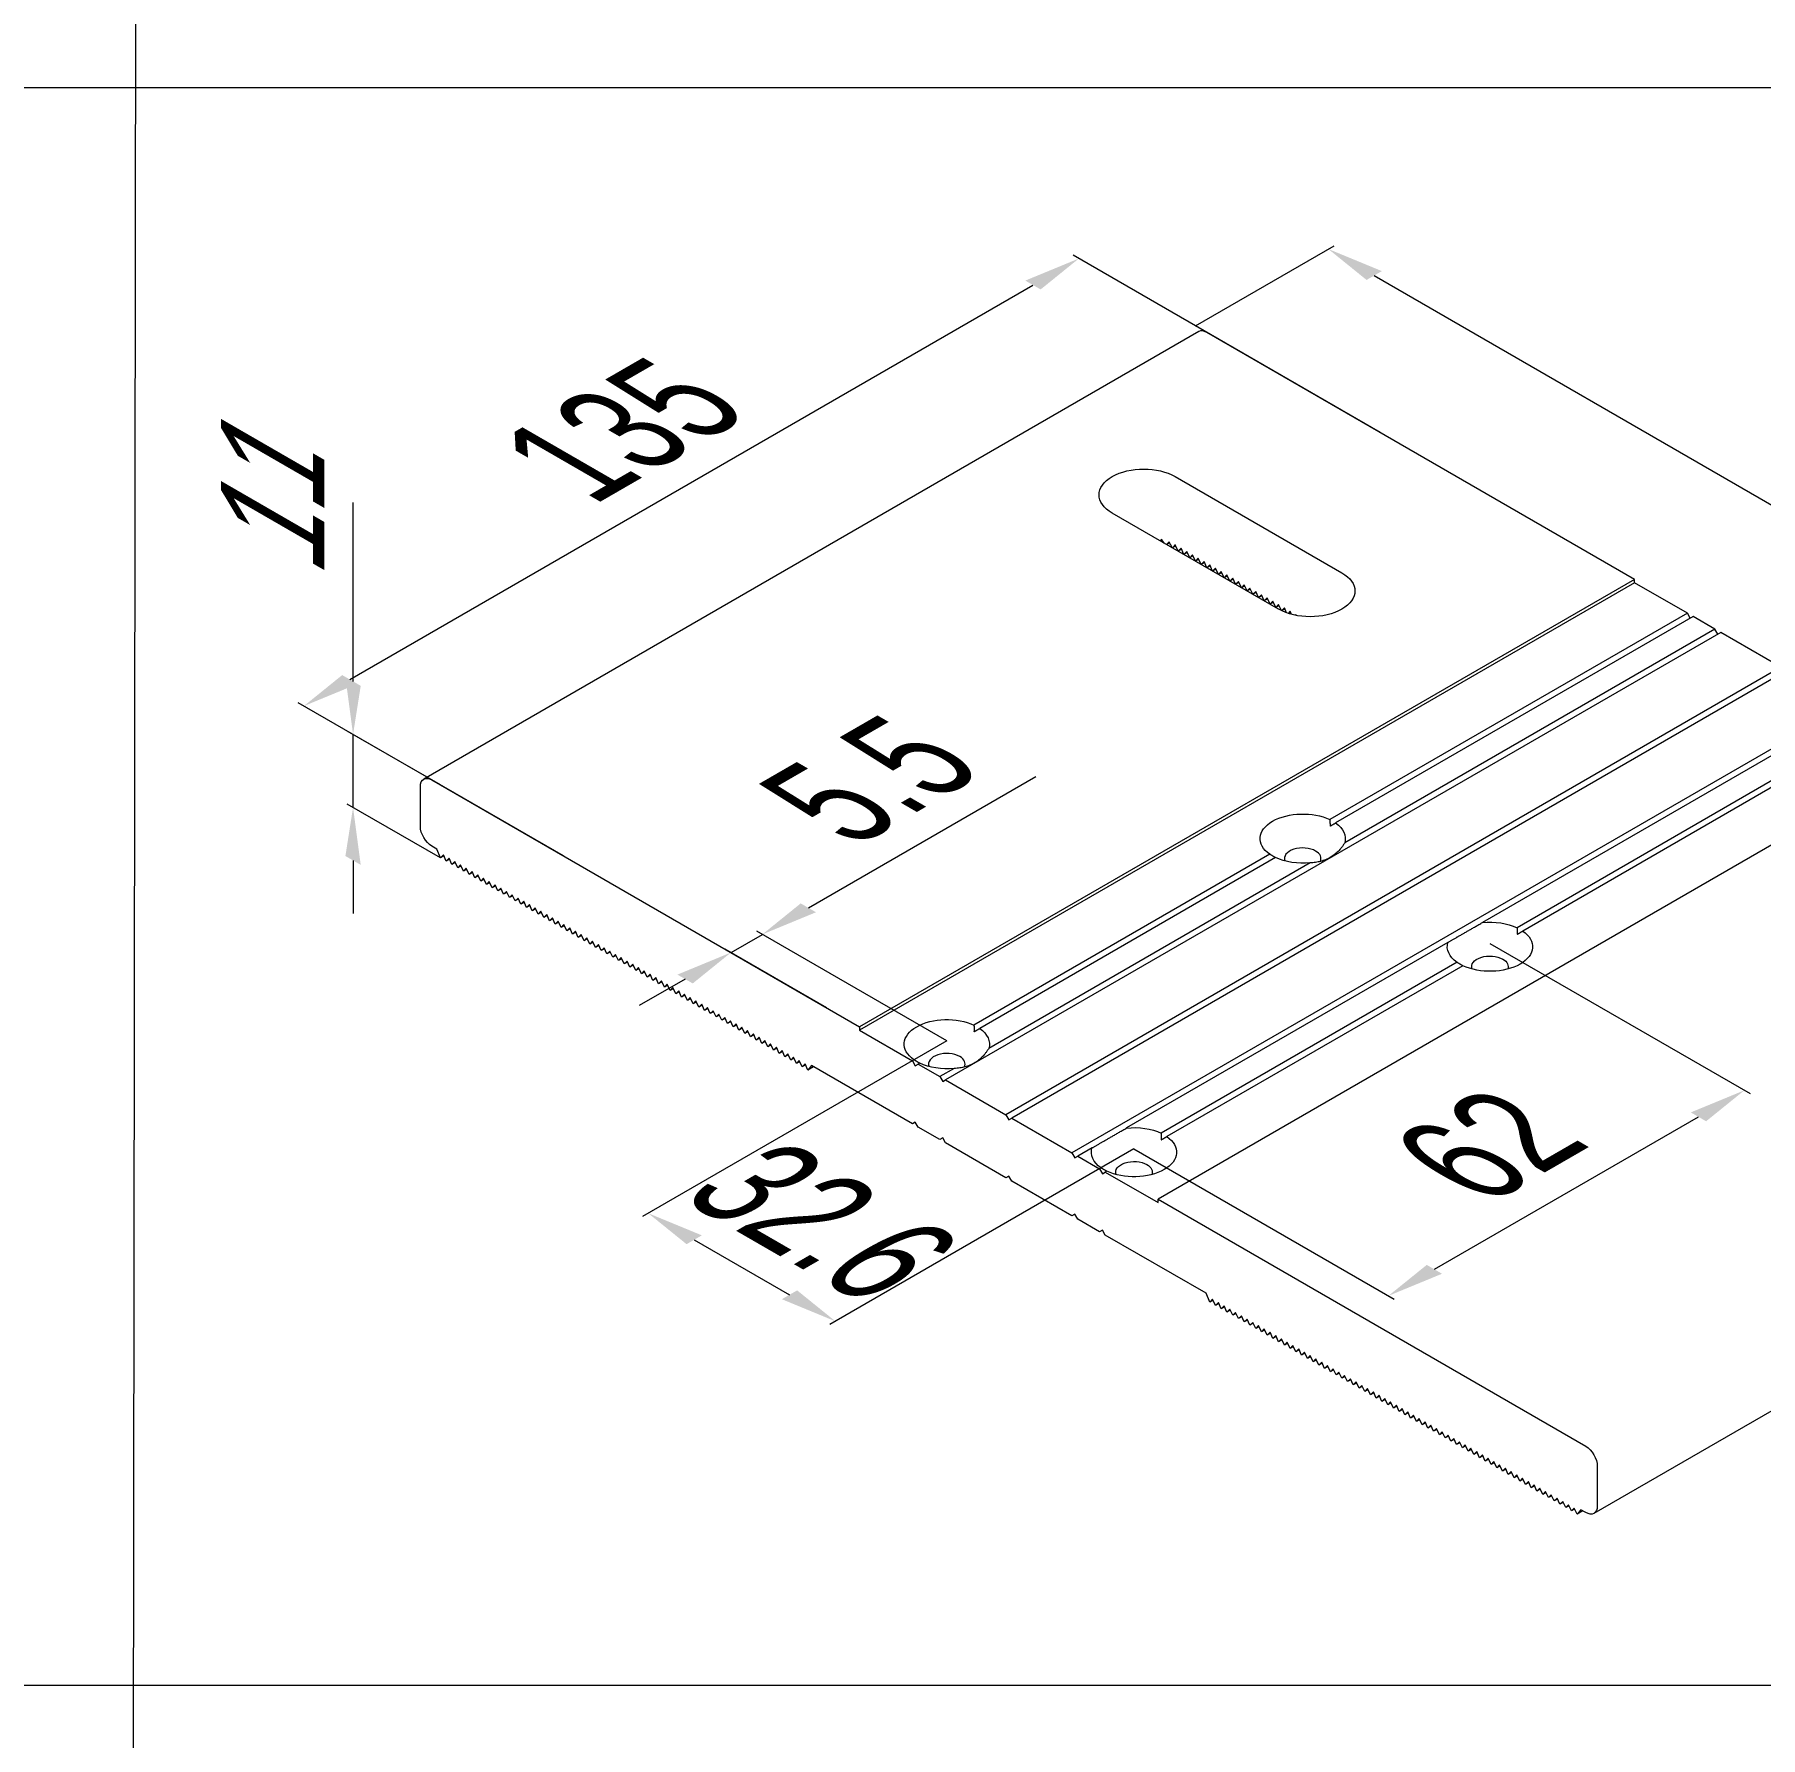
# Model space of a CAD drawing. Extents: x -37 to 4620, y -49 to 348.
# Drawn here: x 1976.29 to 2010.3, y 157.69 to 191.25 of the extents above; entities that cross this region are included whole.
import ezdxf

# ---------------------------------------------------------------- set-up
doc = ezdxf.new("R2010")
doc.units = 0
doc.header["$LTSCALE"] = 5
for name, color, linetype, lineweight in [('4', 160, 'CONTINUOUS', 18), ('PV-B6A89', 7, 'CONTINUOUS', 15), ('Рамки', 1, 'CONTINUOUS', 15)]:
    doc.layers.add(name, color=color, linetype=linetype, lineweight=lineweight)
doc.styles.add('18', font='russ.shx', dxfattribs={"width": 0.7, "height": 18})

msp = doc.modelspace()

# ---------------------------------------------------------------- linework, layer by layer
at = {"layer": '4', "extrusion": (-9e-16, 0.816497, 0.57735)}
for p, q in [((1999.167, 185.508, -10.899), (2001.899, 187.085, -13.13)), ((2002.81, 183.404, -7.924), (1996.758, 186.898, -12.865)), ((2002.691, 186.497, -12.298), (2024.074, 174.152, 5.161)), ((1982.503, 178.537, -1.041), (1995.966, 186.31, -12.034)), ((1986.713, 175.062, 3.874), (1981.485, 178.08, -0.395)), ((1991.539, 174.039, 5.321), (1996.019, 176.625, 1.663)), ((1990.015, 173.159, 6.565), (1990.634, 173.516, 6.06)), ((1994.268, 171.418, 9.027), (1990.521, 173.581, 5.967)), ((2004.971, 173.339, 6.311), (2010.099, 170.378, 10.498)), ((1989.11, 172.636, 7.304), (1988.205, 172.114, 8.043)), ((1994.268, 171.418, 9.027), (1988.271, 167.956, 13.923)), ((2003.877, 166.916, 15.394), (2009.081, 169.92, 11.145)), ((1997.956, 169.289, 12.038), (1991.959, 165.827, 16.935)), ((1997.956, 169.289, 12.038), (2003.085, 166.328, 16.225)), ((1989.289, 167.499, 14.57), (1991.167, 166.414, 16.103))]:
    msp.add_line(p, q, dxfattribs=at)
at = {"layer": '4', "extrusion": (-0.707107, -0.408248, 0.57735)}
for p, q in [((1982.566, 178.501, 1.227), (1982.566, 182.028, 3.722)), ((1984.289, 176.461, 1.895), (1982.453, 177.521, 0.396)), ((1982.566, 176.019, -0.528), (1982.566, 177.456, 0.488)), ((1984.289, 175.024, 0.879), (1982.453, 176.084, -0.62)), ((1982.566, 174.974, -1.267), (1982.566, 173.928, -2.006))]:
    msp.add_line(p, q, dxfattribs=at)
at = {"layer": '4', "extrusion": (-9e-16, 0.816497, 0.57735)}
for points in [[(-1995.815, -117.543, 145.174), (-1996.117, -117.241, 145.174), (-1996.871, -118.297, 145.174)], [(-2002.842, -117.867, 145.174), (-2002.54, -117.565, 145.174), (-2001.786, -118.621, 145.174)], [(-1982.352, -104.08, 145.174), (-1982.654, -103.778, 145.174), (-1981.598, -103.024, 145.174)], [(-1991.388, -96.288, 145.174), (-1991.69, -95.986, 145.174), (-1990.634, -95.232, 145.174)], [(-1988.959, -93.858, 145.174), (-1989.261, -93.557, 145.174), (-1990.015, -94.613, 145.174)], [(-2008.93, -89.155, 145.174), (-2009.232, -88.853, 145.174), (-2009.986, -89.909, 145.174)], [(-1989.44, -84.96, 145.174), (-1989.139, -84.658, 145.174), (-1988.384, -85.714, 145.174)], [(-2003.726, -83.951, 145.174), (-2004.027, -83.649, 145.174), (-2002.971, -82.895, 145.174)], [(-1991.318, -83.082, 145.174), (-1991.017, -82.78, 145.174), (-1992.073, -82.026, 145.174)]]:
    msp.add_solid(points, dxfattribs=at)
at = {"layer": '4', "extrusion": (-0.707107, -0.408248, 0.57735)}
for points in [[(836.546, 1043.663, -1474.05), (836.848, 1043.965, -1474.05), (837.602, 1042.909, -1474.05)], [(839.601, 1040.608, -1474.05), (839.902, 1040.91, -1474.05), (838.846, 1041.664, -1474.05)]]:
    msp.add_solid(points, dxfattribs=at)
at = {"layer": 'PV-B6A89', "extrusion": (-9e-16, 0.816497, 0.57735)}
for p, q in [((1999.233, 185.393, 5.198), (1983.96, 176.575, 5.198)), ((2007.822, 180.511, 5.198), (1999.393, 185.377, 5.198)), ((1998.771, 182.536, 5.198), (2002.052, 180.641, 5.198)), ((2000.807, 179.923, 5.198), (1997.526, 181.817, 5.198)), ((1998.514, 181.277, 5.198), (1998.488, 181.262, 5.198)), ((1998.658, 181.229, 5.198), (1998.601, 181.197, 5.198)), ((1998.78, 181.169, 5.198), (1998.714, 181.131, 5.198)), ((1998.827, 181.066, 5.198), (1998.771, 181.189, 5.198)), ((1998.884, 181.124, 5.198), (1998.827, 181.066, 5.198)), ((1998.893, 181.104, 5.198), (1998.827, 181.066, 5.198)), ((1998.941, 181.001, 5.198), (1998.884, 181.124, 5.198)), ((1998.997, 181.058, 5.198), (1998.941, 181.001, 5.198)), ((1999.006, 181.038, 5.198), (1998.941, 181.001, 5.198)), ((1999.054, 180.935, 5.198), (1998.997, 181.058, 5.198)), ((1999.11, 180.993, 5.198), (1999.054, 180.935, 5.198)), ((1999.119, 180.973, 5.198), (1999.054, 180.935, 5.198)), ((1999.167, 180.87, 5.198), (1999.11, 180.993, 5.198)), ((1999.223, 180.928, 5.198), (1999.167, 180.87, 5.198)), ((1999.232, 180.908, 5.198), (1999.167, 180.87, 5.198)), ((1999.28, 180.805, 5.198), (1999.223, 180.928, 5.198)), ((1999.337, 180.862, 5.198), (1999.28, 180.805, 5.198)), ((1999.346, 180.843, 5.198), (1999.28, 180.805, 5.198)), ((1999.393, 180.739, 5.198), (1999.337, 180.862, 5.198)), ((1999.45, 180.797, 5.198), (1999.393, 180.739, 5.198)), ((1999.459, 180.777, 5.198), (1999.393, 180.739, 5.198)), ((1999.506, 180.674, 5.198), (1999.45, 180.797, 5.198)), ((1999.563, 180.732, 5.198), (1999.506, 180.674, 5.198)), ((1999.572, 180.712, 5.198), (1999.506, 180.674, 5.198)), ((1999.619, 180.609, 5.198), (1999.563, 180.732, 5.198)), ((1999.676, 180.666, 5.198), (1999.619, 180.609, 5.198)), ((1999.685, 180.647, 5.198), (1999.619, 180.609, 5.198)), ((1999.732, 180.543, 5.198), (1999.676, 180.666, 5.198)), ((2007.822, 180.511, 5.198), (1992.548, 171.693, 5.198)), ((2007.822, 180.445, 5.198), (1992.548, 171.627, 5.198)), ((1999.789, 180.601, 5.198), (1999.732, 180.543, 5.198)), ((1999.798, 180.581, 5.198), (1999.732, 180.543, 5.198)), ((1999.846, 180.478, 5.198), (1999.789, 180.601, 5.198)), ((1999.902, 180.536, 5.198), (1999.846, 180.478, 5.198)), ((1999.911, 180.516, 5.198), (1999.846, 180.478, 5.198)), ((1999.959, 180.413, 5.198), (1999.902, 180.536, 5.198)), ((2000.015, 180.47, 5.198), (1999.959, 180.413, 5.198)), ((2000.024, 180.451, 5.198), (1999.959, 180.413, 5.198)), ((2000.072, 180.347, 5.198), (2000.015, 180.47, 5.198)), ((2000.128, 180.405, 5.198), (2000.072, 180.347, 5.198)), ((2000.138, 180.385, 5.198), (2000.072, 180.347, 5.198)), ((2000.185, 180.282, 5.198), (2000.128, 180.405, 5.198)), ((2000.242, 180.34, 5.198), (2000.185, 180.282, 5.198)), ((2000.251, 180.32, 5.198), (2000.185, 180.282, 5.198)), ((2000.298, 180.217, 5.198), (2000.242, 180.34, 5.198)), ((2007.822, 180.445, 5.198), (2007.822, 180.511, 5.198)), ((2008.863, 179.844, 5.198), (2007.822, 180.445, 5.198)), ((2000.355, 180.274, 5.198), (2000.298, 180.217, 5.198)), ((2000.364, 180.255, 5.198), (2000.298, 180.217, 5.198)), ((2000.411, 180.151, 5.198), (2000.355, 180.274, 5.198)), ((2000.468, 180.209, 5.198), (2000.411, 180.151, 5.198)), ((2000.477, 180.189, 5.198), (2000.411, 180.151, 5.198)), ((2000.524, 180.086, 5.198), (2000.468, 180.209, 5.198)), ((2000.581, 180.144, 5.198), (2000.524, 180.086, 5.198)), ((2000.59, 180.124, 5.198), (2000.524, 180.086, 5.198)), ((2000.638, 180.021, 5.198), (2000.581, 180.144, 5.198)), ((2000.694, 180.078, 5.198), (2000.638, 180.021, 5.198)), ((2000.703, 180.059, 5.198), (2000.638, 180.021, 5.198)), ((2000.751, 179.955, 5.198), (2000.694, 180.078, 5.198)), ((2000.807, 180.013, 5.198), (2000.751, 179.955, 5.198)), ((2000.816, 179.993, 5.198), (2000.751, 179.955, 5.198)), ((2000.862, 179.894, 5.198), (2000.807, 180.013, 5.198)), ((2000.92, 179.948, 5.198), (2000.866, 179.892, 5.198)), ((2000.965, 179.85, 5.198), (2000.92, 179.948, 5.198)), ((2000.929, 179.928, 5.198), (2000.866, 179.892, 5.198)), ((2001.034, 179.882, 5.198), (2000.993, 179.841, 5.198)), ((2001.043, 179.863, 5.198), (2001.001, 179.838, 5.198)), ((2001.062, 179.82, 5.198), (2001.034, 179.882, 5.198)), ((2001.147, 179.817, 5.198), (2001.133, 179.804, 5.198)), ((2001.155, 179.799, 5.198), (2001.147, 179.817, 5.198)), ((2008.863, 179.844, 5.198), (2001.817, 175.777, 5.198)), ((2008.976, 179.779, 5.198), (2001.93, 175.711, 5.198)), ((2008.919, 179.746, 5.198), (2008.863, 179.844, 5.198)), ((2009.406, 179.531, 5.198), (2008.976, 179.779, 5.198)), ((2009.519, 179.466, 5.198), (1994.245, 170.647, 5.198)), ((2009.406, 179.531, 5.198), (2002.11, 175.319, 5.198)), ((2009.462, 179.433, 5.198), (2009.406, 179.531, 5.198)), ((2010.707, 178.78, 5.198), (2009.519, 179.466, 5.198)), ((2010.707, 178.78, 5.198), (1995.433, 169.962, 5.198)), ((2010.82, 178.714, 5.198), (1995.546, 169.896, 5.198)), ((2012.008, 178.029, 5.198), (1996.734, 169.21, 5.198)), ((2012.121, 177.963, 5.198), (2004.825, 173.751, 5.198)), ((2012.551, 177.715, 5.198), (2005.505, 173.647, 5.198)), ((2012.664, 177.65, 5.198), (2005.619, 173.582, 5.198)), ((2013.705, 177.114, 5.198), (1998.431, 168.296, 5.198)), ((1984.12, 176.559, 5.198), (1992.548, 171.693, 5.198)), ((1983.893, 175.644, 5.198), (1983.893, 176.428, 5.198)), ((1984.215, 175.197, 5.198), (1984.12, 175.252, 5.198)), ((1984.289, 175.024, 5.198), (1984.215, 175.197, 5.198)), ((1984.346, 175.081, 5.198), (1984.289, 175.024, 5.198)), ((1984.355, 175.062, 5.198), (1984.289, 175.024, 5.198)), ((1984.402, 174.959, 5.198), (1984.346, 175.081, 5.198)), ((1984.459, 175.016, 5.198), (1984.402, 174.959, 5.198)), ((1984.468, 174.996, 5.198), (1984.402, 174.959, 5.198)), ((1984.516, 174.893, 5.198), (1984.459, 175.016, 5.198)), ((1984.572, 174.951, 5.198), (1984.516, 174.893, 5.198)), ((1984.581, 174.931, 5.198), (1984.516, 174.893, 5.198)), ((1984.629, 174.828, 5.198), (1984.572, 174.951, 5.198)), ((1984.685, 174.885, 5.198), (1984.629, 174.828, 5.198)), ((1984.694, 174.866, 5.198), (1984.629, 174.828, 5.198)), ((1984.742, 174.763, 5.198), (1984.685, 174.885, 5.198)), ((2000.635, 175.094, 5.198), (1994.803, 171.727, 5.198)), ((2000.748, 175.029, 5.198), (1994.916, 171.662, 5.198)), ((2001.428, 174.925, 5.198), (1995.095, 171.269, 5.198)), ((1984.798, 174.82, 5.198), (1984.742, 174.763, 5.198)), ((1984.807, 174.8, 5.198), (1984.742, 174.763, 5.198)), ((1984.855, 174.697, 5.198), (1984.798, 174.82, 5.198)), ((1984.912, 174.755, 5.198), (1984.855, 174.697, 5.198)), ((1984.921, 174.735, 5.198), (1984.855, 174.697, 5.198)), ((1984.968, 174.632, 5.198), (1984.912, 174.755, 5.198)), ((1985.025, 174.69, 5.198), (1984.968, 174.632, 5.198)), ((1985.034, 174.67, 5.198), (1984.968, 174.632, 5.198)), ((1985.081, 174.567, 5.198), (1985.025, 174.69, 5.198)), ((1985.138, 174.624, 5.198), (1985.081, 174.567, 5.198)), ((1985.147, 174.604, 5.198), (1985.081, 174.567, 5.198)), ((1985.194, 174.501, 5.198), (1985.138, 174.624, 5.198)), ((1985.251, 174.559, 5.198), (1985.194, 174.501, 5.198)), ((1985.26, 174.539, 5.198), (1985.194, 174.501, 5.198)), ((1985.308, 174.436, 5.198), (1985.251, 174.559, 5.198)), ((1985.364, 174.494, 5.198), (1985.308, 174.436, 5.198)), ((1985.373, 174.474, 5.198), (1985.308, 174.436, 5.198)), ((1985.421, 174.371, 5.198), (1985.364, 174.494, 5.198)), ((1985.477, 174.428, 5.198), (1985.421, 174.371, 5.198)), ((1985.486, 174.409, 5.198), (1985.421, 174.371, 5.198)), ((1985.534, 174.305, 5.198), (1985.477, 174.428, 5.198)), ((1985.59, 174.363, 5.198), (1985.534, 174.305, 5.198)), ((1985.599, 174.343, 5.198), (1985.534, 174.305, 5.198)), ((1985.647, 174.24, 5.198), (1985.59, 174.363, 5.198)), ((1985.703, 174.298, 5.198), (1985.647, 174.24, 5.198)), ((1985.713, 174.278, 5.198), (1985.647, 174.24, 5.198)), ((1985.76, 174.175, 5.198), (1985.703, 174.298, 5.198)), ((1985.817, 174.232, 5.198), (1985.76, 174.175, 5.198)), ((1985.826, 174.213, 5.198), (1985.76, 174.175, 5.198)), ((1985.873, 174.109, 5.198), (1985.817, 174.232, 5.198)), ((1985.93, 174.167, 5.198), (1985.873, 174.109, 5.198)), ((1985.986, 174.044, 5.198), (1985.93, 174.167, 5.198)), ((1985.939, 174.147, 5.198), (1985.873, 174.109, 5.198)), ((1986.043, 174.102, 5.198), (1985.986, 174.044, 5.198)), ((1986.052, 174.082, 5.198), (1985.986, 174.044, 5.198)), ((1986.099, 173.979, 5.198), (1986.043, 174.102, 5.198)), ((1986.156, 174.036, 5.198), (1986.099, 173.979, 5.198)), ((1986.165, 174.017, 5.198), (1986.099, 173.979, 5.198)), ((1986.213, 173.913, 5.198), (1986.156, 174.036, 5.198)), ((1986.269, 173.971, 5.198), (1986.213, 173.913, 5.198)), ((1986.278, 173.951, 5.198), (1986.213, 173.913, 5.198)), ((1986.326, 173.848, 5.198), (1986.269, 173.971, 5.198)), ((1986.382, 173.906, 5.198), (1986.326, 173.848, 5.198)), ((1986.391, 173.886, 5.198), (1986.326, 173.848, 5.198)), ((1986.439, 173.783, 5.198), (1986.382, 173.906, 5.198)), ((1986.495, 173.84, 5.198), (1986.439, 173.783, 5.198)), ((1986.505, 173.821, 5.198), (1986.439, 173.783, 5.198)), ((1986.552, 173.717, 5.198), (1986.495, 173.84, 5.198)), ((1986.609, 173.775, 5.198), (1986.552, 173.717, 5.198)), ((1986.618, 173.755, 5.198), (1986.552, 173.717, 5.198)), ((1986.665, 173.652, 5.198), (1986.609, 173.775, 5.198)), ((1986.722, 173.71, 5.198), (1986.665, 173.652, 5.198)), ((1986.731, 173.69, 5.198), (1986.665, 173.652, 5.198)), ((1986.778, 173.587, 5.198), (1986.722, 173.71, 5.198)), ((1986.835, 173.644, 5.198), (1986.778, 173.587, 5.198)), ((1986.844, 173.625, 5.198), (1986.778, 173.587, 5.198)), ((1986.891, 173.521, 5.198), (1986.835, 173.644, 5.198)), ((1986.948, 173.579, 5.198), (1986.891, 173.521, 5.198)), ((1986.957, 173.559, 5.198), (1986.891, 173.521, 5.198)), ((1987.005, 173.456, 5.198), (1986.948, 173.579, 5.198)), ((1987.061, 173.514, 5.198), (1987.005, 173.456, 5.198)), ((1987.07, 173.494, 5.198), (1987.005, 173.456, 5.198)), ((1987.118, 173.391, 5.198), (1987.061, 173.514, 5.198)), ((1987.174, 173.448, 5.198), (1987.118, 173.391, 5.198)), ((1987.183, 173.429, 5.198), (1987.118, 173.391, 5.198)), ((1987.231, 173.326, 5.198), (1987.174, 173.448, 5.198)), ((1987.287, 173.383, 5.198), (1987.231, 173.326, 5.198)), ((1987.296, 173.363, 5.198), (1987.231, 173.326, 5.198)), ((1987.344, 173.26, 5.198), (1987.287, 173.383, 5.198)), ((1987.401, 173.318, 5.198), (1987.344, 173.26, 5.198)), ((1987.41, 173.298, 5.198), (1987.344, 173.26, 5.198)), ((1987.457, 173.195, 5.198), (1987.401, 173.318, 5.198)), ((1987.514, 173.252, 5.198), (1987.457, 173.195, 5.198)), ((1987.523, 173.233, 5.198), (1987.457, 173.195, 5.198)), ((1987.57, 173.13, 5.198), (1987.514, 173.252, 5.198)), ((1987.627, 173.187, 5.198), (1987.57, 173.13, 5.198)), ((1987.636, 173.167, 5.198), (1987.57, 173.13, 5.198)), ((1987.683, 173.064, 5.198), (1987.627, 173.187, 5.198)), ((1991.904, 172.068, 8.107), (1989.902, 173.224, 6.473)), ((2004.143, 173.357, 5.198), (1997.811, 169.701, 5.198)), ((1987.74, 173.122, 5.198), (1987.683, 173.064, 5.198)), ((1987.749, 173.102, 5.198), (1987.683, 173.064, 5.198)), ((1987.797, 172.999, 5.198), (1987.74, 173.122, 5.198)), ((1987.853, 173.057, 5.198), (1987.797, 172.999, 5.198)), ((1987.862, 173.037, 5.198), (1987.797, 172.999, 5.198)), ((1987.91, 172.934, 5.198), (1987.853, 173.057, 5.198)), ((1987.966, 172.991, 5.198), (1987.91, 172.934, 5.198)), ((1987.975, 172.971, 5.198), (1987.91, 172.934, 5.198)), ((1988.023, 172.868, 5.198), (1987.966, 172.991, 5.198)), ((1988.079, 172.926, 5.198), (1988.023, 172.868, 5.198)), ((1988.088, 172.906, 5.198), (1988.023, 172.868, 5.198)), ((1988.136, 172.803, 5.198), (1988.079, 172.926, 5.198)), ((1988.192, 172.861, 5.198), (1988.136, 172.803, 5.198)), ((1988.202, 172.841, 5.198), (1988.136, 172.803, 5.198)), ((1988.249, 172.738, 5.198), (1988.192, 172.861, 5.198)), ((1988.306, 172.795, 5.198), (1988.249, 172.738, 5.198)), ((1988.362, 172.672, 5.198), (1988.306, 172.795, 5.198)), ((2004.323, 172.965, 5.198), (1998.491, 169.597, 5.198)), ((2004.436, 172.899, 5.198), (1998.604, 169.532, 5.198)), ((1988.315, 172.776, 5.198), (1988.249, 172.738, 5.198)), ((1988.419, 172.73, 5.198), (1988.362, 172.672, 5.198)), ((1988.428, 172.71, 5.198), (1988.362, 172.672, 5.198)), ((1988.475, 172.607, 5.198), (1988.419, 172.73, 5.198)), ((1988.532, 172.665, 5.198), (1988.475, 172.607, 5.198)), ((1988.541, 172.645, 5.198), (1988.475, 172.607, 5.198)), ((1988.588, 172.542, 5.198), (1988.532, 172.665, 5.198)), ((1988.645, 172.599, 5.198), (1988.588, 172.542, 5.198)), ((1988.654, 172.58, 5.198), (1988.588, 172.542, 5.198)), ((1988.702, 172.476, 5.198), (1988.645, 172.599, 5.198)), ((1988.758, 172.534, 5.198), (1988.702, 172.476, 5.198)), ((1988.767, 172.514, 5.198), (1988.702, 172.476, 5.198)), ((1988.815, 172.411, 5.198), (1988.758, 172.534, 5.198)), ((1988.871, 172.469, 5.198), (1988.815, 172.411, 5.198)), ((1988.928, 172.346, 5.198), (1988.871, 172.469, 5.198)), ((1988.88, 172.449, 5.198), (1988.815, 172.411, 5.198)), ((1988.984, 172.403, 5.198), (1988.928, 172.346, 5.198)), ((1988.994, 172.384, 5.198), (1988.928, 172.346, 5.198)), ((1989.041, 172.28, 5.198), (1988.984, 172.403, 5.198)), ((1989.098, 172.338, 5.198), (1989.041, 172.28, 5.198)), ((1989.107, 172.318, 5.198), (1989.041, 172.28, 5.198)), ((1989.154, 172.215, 5.198), (1989.098, 172.338, 5.198)), ((1989.211, 172.273, 5.198), (1989.154, 172.215, 5.198)), ((1989.22, 172.253, 5.198), (1989.154, 172.215, 5.198)), ((1989.267, 172.15, 5.198), (1989.211, 172.273, 5.198)), ((1989.324, 172.207, 5.198), (1989.267, 172.15, 5.198)), ((1989.333, 172.188, 5.198), (1989.267, 172.15, 5.198)), ((1989.38, 172.084, 5.198), (1989.324, 172.207, 5.198)), ((1989.437, 172.142, 5.198), (1989.38, 172.084, 5.198)), ((1989.446, 172.122, 5.198), (1989.38, 172.084, 5.198)), ((1989.494, 172.019, 5.198), (1989.437, 172.142, 5.198)), ((1989.55, 172.077, 5.198), (1989.494, 172.019, 5.198)), ((1989.559, 172.057, 5.198), (1989.494, 172.019, 5.198)), ((1989.607, 171.954, 5.198), (1989.55, 172.077, 5.198)), ((1989.663, 172.011, 5.198), (1989.607, 171.954, 5.198)), ((1989.672, 171.992, 5.198), (1989.607, 171.954, 5.198)), ((1989.72, 171.888, 5.198), (1989.663, 172.011, 5.198)), ((1989.776, 171.946, 5.198), (1989.72, 171.888, 5.198)), ((1989.785, 171.926, 5.198), (1989.72, 171.888, 5.198)), ((1989.833, 171.823, 5.198), (1989.776, 171.946, 5.198)), ((1989.89, 171.881, 5.198), (1989.833, 171.823, 5.198)), ((1989.899, 171.861, 5.198), (1989.833, 171.823, 5.198)), ((1989.946, 171.758, 5.198), (1989.89, 171.881, 5.198)), ((1990.003, 171.815, 5.198), (1989.946, 171.758, 5.198)), ((1990.012, 171.796, 5.198), (1989.946, 171.758, 5.198)), ((1990.059, 171.693, 5.198), (1990.003, 171.815, 5.198)), ((1990.116, 171.75, 5.198), (1990.059, 171.693, 5.198)), ((1990.125, 171.73, 5.198), (1990.059, 171.693, 5.198)), ((1990.172, 171.627, 5.198), (1990.116, 171.75, 5.198)), ((1990.229, 171.685, 5.198), (1990.172, 171.627, 5.198)), ((1990.238, 171.665, 5.198), (1990.172, 171.627, 5.198)), ((1990.286, 171.562, 5.198), (1990.229, 171.685, 5.198)), ((1990.342, 171.619, 5.198), (1990.286, 171.562, 5.198)), ((1990.351, 171.6, 5.198), (1990.286, 171.562, 5.198)), ((1990.399, 171.497, 5.198), (1990.342, 171.619, 5.198)), ((1990.455, 171.554, 5.198), (1990.399, 171.497, 5.198)), ((1990.464, 171.534, 5.198), (1990.399, 171.497, 5.198)), ((1990.512, 171.431, 5.198), (1990.455, 171.554, 5.198)), ((1990.568, 171.489, 5.198), (1990.512, 171.431, 5.198)), ((1990.577, 171.469, 5.198), (1990.512, 171.431, 5.198)), ((1990.625, 171.366, 5.198), (1990.568, 171.489, 5.198)), ((1992.548, 171.693, 5.198), (1992.548, 171.627, 5.198)), ((1992.548, 171.627, 5.198), (1993.589, 171.026, 5.198)), ((1990.682, 171.424, 5.198), (1990.625, 171.366, 5.198)), ((1990.691, 171.404, 5.198), (1990.625, 171.366, 5.198)), ((1990.738, 171.301, 5.198), (1990.682, 171.424, 5.198)), ((1990.795, 171.358, 5.198), (1990.738, 171.301, 5.198)), ((1990.804, 171.338, 5.198), (1990.738, 171.301, 5.198)), ((1990.851, 171.235, 5.198), (1990.795, 171.358, 5.198)), ((1990.908, 171.293, 5.198), (1990.851, 171.235, 5.198)), ((1990.917, 171.273, 5.198), (1990.851, 171.235, 5.198)), ((1990.964, 171.17, 5.198), (1990.908, 171.293, 5.198)), ((1991.021, 171.228, 5.198), (1990.964, 171.17, 5.198)), ((1991.03, 171.208, 5.198), (1990.964, 171.17, 5.198)), ((1991.077, 171.105, 5.198), (1991.021, 171.228, 5.198)), ((1991.134, 171.162, 5.198), (1991.077, 171.105, 5.198)), ((1991.143, 171.143, 5.198), (1991.077, 171.105, 5.198)), ((1991.191, 171.039, 5.198), (1991.134, 171.162, 5.198)), ((1991.247, 171.097, 5.198), (1991.191, 171.039, 5.198)), ((1991.304, 170.974, 5.198), (1991.247, 171.097, 5.198)), ((1991.256, 171.077, 5.198), (1991.191, 171.039, 5.198)), ((1991.36, 171.032, 5.198), (1991.304, 170.974, 5.198)), ((1991.369, 171.012, 5.198), (1991.304, 170.974, 5.198)), ((1991.417, 170.909, 5.198), (1991.36, 171.032, 5.198)), ((1991.473, 170.966, 5.198), (1991.417, 170.909, 5.198)), ((1991.483, 170.947, 5.198), (1991.417, 170.909, 5.198)), ((1991.53, 170.843, 5.198), (1991.473, 170.966, 5.198)), ((1991.604, 170.931, 5.198), (1991.53, 170.843, 5.198)), ((1991.643, 170.909, 5.198), (1991.53, 170.843, 5.198)), ((1993.589, 169.785, 5.198), (1991.604, 170.931, 5.198)), ((1993.62, 171.044, 5.198), (1993.589, 171.026, 5.198)), ((1993.589, 171.026, 5.198), (1993.646, 170.928, 5.198)), ((1993.646, 170.928, 5.198), (1993.702, 170.961, 5.198)), ((1993.733, 170.979, 5.198), (1993.702, 170.961, 5.198)), ((1993.702, 170.961, 5.198), (1994.132, 170.713, 5.198)), ((1994.414, 170.875, 5.198), (1994.132, 170.713, 5.198)), ((2022.294, 170.925, 5.198), (2007.02, 162.107, 5.198)), ((1994.132, 170.713, 5.198), (1994.189, 170.615, 5.198)), ((1994.189, 170.615, 5.198), (1994.245, 170.647, 5.198)), ((1994.245, 170.647, 5.198), (1995.433, 169.962, 5.198)), ((1993.646, 169.818, 5.198), (1993.589, 169.785, 5.198)), ((1993.702, 169.72, 5.198), (1993.646, 169.818, 5.198)), ((1995.433, 169.962, 5.198), (1995.49, 169.864, 5.198)), ((1995.49, 169.864, 5.198), (1995.546, 169.896, 5.198)), ((1995.546, 169.896, 5.198), (1996.734, 169.21, 5.198)), ((1994.132, 169.472, 5.198), (1993.702, 169.72, 5.198)), ((1994.189, 169.504, 5.198), (1994.132, 169.472, 5.198)), ((1994.245, 169.406, 5.198), (1994.189, 169.504, 5.198)), ((1995.433, 168.72, 5.198), (1994.245, 169.406, 5.198)), ((1996.734, 169.21, 5.198), (1996.791, 169.112, 5.198)), ((1996.791, 169.112, 5.198), (1996.847, 169.145, 5.198)), ((1997.129, 169.308, 5.198), (1996.847, 169.145, 5.198)), ((1996.847, 169.145, 5.198), (1997.277, 168.897, 5.198)), ((1995.49, 168.753, 5.198), (1995.433, 168.72, 5.198)), ((1995.546, 168.655, 5.198), (1995.49, 168.753, 5.198)), ((1997.308, 168.915, 5.198), (1997.277, 168.897, 5.198)), ((1997.277, 168.897, 5.198), (1997.334, 168.799, 5.198)), ((1997.334, 168.799, 5.198), (1997.391, 168.832, 5.198)), ((1997.422, 168.849, 5.198), (1997.391, 168.832, 5.198)), ((1997.391, 168.832, 5.198), (1998.431, 168.231, 5.198)), ((1996.734, 167.969, 5.198), (1995.546, 168.655, 5.198)), ((1998.431, 168.296, 5.198), (2006.86, 163.43, 5.198)), ((1998.431, 168.231, 5.198), (1998.431, 168.296, 5.198)), ((1996.791, 168.002, 5.198), (1996.734, 167.969, 5.198)), ((1996.847, 167.904, 5.198), (1996.791, 168.002, 5.198)), ((1997.277, 167.656, 5.198), (1996.847, 167.904, 5.198)), ((1997.334, 167.688, 5.198), (1997.277, 167.656, 5.198)), ((1997.391, 167.59, 5.198), (1997.334, 167.688, 5.198)), ((1999.376, 166.444, 5.198), (1997.391, 167.59, 5.198)), ((1999.45, 166.271, 5.198), (1999.376, 166.444, 5.198)), ((1999.506, 166.329, 5.198), (1999.45, 166.271, 5.198)), ((1999.515, 166.309, 5.198), (1999.45, 166.271, 5.198)), ((1999.563, 166.206, 5.198), (1999.506, 166.329, 5.198)), ((1999.619, 166.263, 5.198), (1999.563, 166.206, 5.198)), ((1999.628, 166.244, 5.198), (1999.563, 166.206, 5.198)), ((1999.676, 166.14, 5.198), (1999.619, 166.263, 5.198)), ((1999.732, 166.198, 5.198), (1999.676, 166.14, 5.198)), ((1999.742, 166.178, 5.198), (1999.676, 166.14, 5.198)), ((1999.789, 166.075, 5.198), (1999.732, 166.198, 5.198)), ((1999.846, 166.133, 5.198), (1999.789, 166.075, 5.198)), ((1999.855, 166.113, 5.198), (1999.789, 166.075, 5.198)), ((1999.902, 166.01, 5.198), (1999.846, 166.133, 5.198)), ((1999.959, 166.067, 5.198), (1999.902, 166.01, 5.198)), ((1999.968, 166.048, 5.198), (1999.902, 166.01, 5.198)), ((2000.015, 165.944, 5.198), (1999.959, 166.067, 5.198)), ((2000.072, 166.002, 5.198), (2000.015, 165.944, 5.198)), ((2000.128, 165.879, 5.198), (2000.072, 166.002, 5.198)), ((2000.081, 165.982, 5.198), (2000.015, 165.944, 5.198)), ((2000.185, 165.937, 5.198), (2000.128, 165.879, 5.198)), ((2000.194, 165.917, 5.198), (2000.128, 165.879, 5.198)), ((2000.242, 165.814, 5.198), (2000.185, 165.937, 5.198)), ((2000.298, 165.871, 5.198), (2000.242, 165.814, 5.198)), ((2000.307, 165.852, 5.198), (2000.242, 165.814, 5.198)), ((2000.355, 165.748, 5.198), (2000.298, 165.871, 5.198)), ((2000.411, 165.806, 5.198), (2000.355, 165.748, 5.198)), ((2000.42, 165.786, 5.198), (2000.355, 165.748, 5.198)), ((2000.468, 165.683, 5.198), (2000.411, 165.806, 5.198)), ((2000.524, 165.741, 5.198), (2000.468, 165.683, 5.198)), ((2000.534, 165.721, 5.198), (2000.468, 165.683, 5.198)), ((2000.581, 165.618, 5.198), (2000.524, 165.741, 5.198)), ((2000.638, 165.675, 5.198), (2000.581, 165.618, 5.198)), ((2000.647, 165.656, 5.198), (2000.581, 165.618, 5.198)), ((2000.694, 165.552, 5.198), (2000.638, 165.675, 5.198)), ((2000.751, 165.61, 5.198), (2000.694, 165.552, 5.198)), ((2000.76, 165.59, 5.198), (2000.694, 165.552, 5.198)), ((2000.807, 165.487, 5.198), (2000.751, 165.61, 5.198)), ((2000.864, 165.545, 5.198), (2000.807, 165.487, 5.198)), ((2000.873, 165.525, 5.198), (2000.807, 165.487, 5.198)), ((2000.92, 165.422, 5.198), (2000.864, 165.545, 5.198)), ((2000.977, 165.479, 5.198), (2000.92, 165.422, 5.198)), ((2000.986, 165.46, 5.198), (2000.92, 165.422, 5.198)), ((2001.034, 165.357, 5.198), (2000.977, 165.479, 5.198)), ((2001.09, 165.414, 5.198), (2001.034, 165.357, 5.198)), ((2001.099, 165.394, 5.198), (2001.034, 165.357, 5.198)), ((2001.147, 165.291, 5.198), (2001.09, 165.414, 5.198)), ((2001.203, 165.349, 5.198), (2001.147, 165.291, 5.198)), ((2001.212, 165.329, 5.198), (2001.147, 165.291, 5.198)), ((2001.26, 165.226, 5.198), (2001.203, 165.349, 5.198)), ((2001.316, 165.283, 5.198), (2001.26, 165.226, 5.198)), ((2001.325, 165.264, 5.198), (2001.26, 165.226, 5.198)), ((2001.373, 165.161, 5.198), (2001.316, 165.283, 5.198)), ((2001.43, 165.218, 5.198), (2001.373, 165.161, 5.198)), ((2001.439, 165.198, 5.198), (2001.373, 165.161, 5.198)), ((2001.486, 165.095, 5.198), (2001.43, 165.218, 5.198)), ((2001.543, 165.153, 5.198), (2001.486, 165.095, 5.198)), ((2001.552, 165.133, 5.198), (2001.486, 165.095, 5.198)), ((2001.599, 165.03, 5.198), (2001.543, 165.153, 5.198)), ((2001.656, 165.088, 5.198), (2001.599, 165.03, 5.198)), ((2001.665, 165.068, 5.198), (2001.599, 165.03, 5.198)), ((2001.712, 164.965, 5.198), (2001.656, 165.088, 5.198)), ((2001.769, 165.022, 5.198), (2001.712, 164.965, 5.198)), ((2001.778, 165.002, 5.198), (2001.712, 164.965, 5.198)), ((2001.826, 164.899, 5.198), (2001.769, 165.022, 5.198)), ((2001.882, 164.957, 5.198), (2001.826, 164.899, 5.198)), ((2001.891, 164.937, 5.198), (2001.826, 164.899, 5.198)), ((2001.939, 164.834, 5.198), (2001.882, 164.957, 5.198)), ((2001.995, 164.892, 5.198), (2001.939, 164.834, 5.198)), ((2002.004, 164.872, 5.198), (2001.939, 164.834, 5.198)), ((2002.052, 164.769, 5.198), (2001.995, 164.892, 5.198)), ((2002.108, 164.826, 5.198), (2002.052, 164.769, 5.198)), ((2002.117, 164.807, 5.198), (2002.052, 164.769, 5.198)), ((2002.165, 164.703, 5.198), (2002.108, 164.826, 5.198)), ((2002.221, 164.761, 5.198), (2002.165, 164.703, 5.198)), ((2002.231, 164.741, 5.198), (2002.165, 164.703, 5.198)), ((2002.278, 164.638, 5.198), (2002.221, 164.761, 5.198)), ((2002.335, 164.696, 5.198), (2002.278, 164.638, 5.198)), ((2002.344, 164.676, 5.198), (2002.278, 164.638, 5.198)), ((2002.391, 164.573, 5.198), (2002.335, 164.696, 5.198)), ((2002.448, 164.63, 5.198), (2002.391, 164.573, 5.198)), ((2002.457, 164.611, 5.198), (2002.391, 164.573, 5.198)), ((2002.504, 164.507, 5.198), (2002.448, 164.63, 5.198)), ((2002.561, 164.565, 5.198), (2002.504, 164.507, 5.198)), ((2002.57, 164.545, 5.198), (2002.504, 164.507, 5.198)), ((2002.617, 164.442, 5.198), (2002.561, 164.565, 5.198)), ((2002.674, 164.5, 5.198), (2002.617, 164.442, 5.198)), ((2002.683, 164.48, 5.198), (2002.617, 164.442, 5.198)), ((2002.731, 164.377, 5.198), (2002.674, 164.5, 5.198)), ((2002.787, 164.434, 5.198), (2002.731, 164.377, 5.198)), ((2002.796, 164.415, 5.198), (2002.731, 164.377, 5.198)), ((2002.844, 164.311, 5.198), (2002.787, 164.434, 5.198)), ((2002.9, 164.369, 5.198), (2002.844, 164.311, 5.198)), ((2002.909, 164.349, 5.198), (2002.844, 164.311, 5.198)), ((2002.957, 164.246, 5.198), (2002.9, 164.369, 5.198)), ((2003.013, 164.304, 5.198), (2002.957, 164.246, 5.198)), ((2003.07, 164.181, 5.198), (2003.013, 164.304, 5.198)), ((2003.023, 164.284, 5.198), (2002.957, 164.246, 5.198)), ((2003.127, 164.238, 5.198), (2003.07, 164.181, 5.198)), ((2003.136, 164.219, 5.198), (2003.07, 164.181, 5.198)), ((2003.183, 164.115, 5.198), (2003.127, 164.238, 5.198)), ((2003.24, 164.173, 5.198), (2003.183, 164.115, 5.198)), ((2003.249, 164.153, 5.198), (2003.183, 164.115, 5.198)), ((2003.296, 164.05, 5.198), (2003.24, 164.173, 5.198)), ((2003.353, 164.108, 5.198), (2003.296, 164.05, 5.198)), ((2003.362, 164.088, 5.198), (2003.296, 164.05, 5.198)), ((2003.409, 163.985, 5.198), (2003.353, 164.108, 5.198)), ((2003.466, 164.042, 5.198), (2003.409, 163.985, 5.198)), ((2003.475, 164.023, 5.198), (2003.409, 163.985, 5.198)), ((2003.523, 163.919, 5.198), (2003.466, 164.042, 5.198)), ((2003.579, 163.977, 5.198), (2003.523, 163.919, 5.198)), ((2003.588, 163.957, 5.198), (2003.523, 163.919, 5.198)), ((2003.636, 163.854, 5.198), (2003.579, 163.977, 5.198)), ((2003.692, 163.912, 5.198), (2003.636, 163.854, 5.198)), ((2003.701, 163.892, 5.198), (2003.636, 163.854, 5.198)), ((2003.749, 163.789, 5.198), (2003.692, 163.912, 5.198)), ((2003.805, 163.846, 5.198), (2003.749, 163.789, 5.198)), ((2003.814, 163.827, 5.198), (2003.749, 163.789, 5.198)), ((2003.862, 163.724, 5.198), (2003.805, 163.846, 5.198)), ((2003.919, 163.781, 5.198), (2003.862, 163.724, 5.198)), ((2003.928, 163.761, 5.198), (2003.862, 163.724, 5.198)), ((2003.975, 163.658, 5.198), (2003.919, 163.781, 5.198)), ((2004.032, 163.716, 5.198), (2003.975, 163.658, 5.198)), ((2004.041, 163.696, 5.198), (2003.975, 163.658, 5.198)), ((2004.088, 163.593, 5.198), (2004.032, 163.716, 5.198)), ((2004.145, 163.65, 5.198), (2004.088, 163.593, 5.198)), ((2004.154, 163.631, 5.198), (2004.088, 163.593, 5.198)), ((2004.201, 163.528, 5.198), (2004.145, 163.65, 5.198)), ((2004.258, 163.585, 5.198), (2004.201, 163.528, 5.198)), ((2004.267, 163.565, 5.198), (2004.201, 163.528, 5.198)), ((2004.315, 163.462, 5.198), (2004.258, 163.585, 5.198)), ((2004.371, 163.52, 5.198), (2004.315, 163.462, 5.198)), ((2004.38, 163.5, 5.198), (2004.315, 163.462, 5.198)), ((2004.428, 163.397, 5.198), (2004.371, 163.52, 5.198)), ((2004.484, 163.455, 5.198), (2004.428, 163.397, 5.198)), ((2004.493, 163.435, 5.198), (2004.428, 163.397, 5.198)), ((2004.541, 163.332, 5.198), (2004.484, 163.455, 5.198)), ((2004.597, 163.389, 5.198), (2004.541, 163.332, 5.198)), ((2004.606, 163.369, 5.198), (2004.541, 163.332, 5.198)), ((2004.654, 163.266, 5.198), (2004.597, 163.389, 5.198)), ((2004.711, 163.324, 5.198), (2004.654, 163.266, 5.198)), ((2004.72, 163.304, 5.198), (2004.654, 163.266, 5.198)), ((2004.767, 163.201, 5.198), (2004.711, 163.324, 5.198)), ((2004.824, 163.259, 5.198), (2004.767, 163.201, 5.198)), ((2004.833, 163.239, 5.198), (2004.767, 163.201, 5.198)), ((2004.88, 163.136, 5.198), (2004.824, 163.259, 5.198)), ((2004.937, 163.193, 5.198), (2004.88, 163.136, 5.198)), ((2004.946, 163.174, 5.198), (2004.88, 163.136, 5.198)), ((2004.993, 163.07, 5.198), (2004.937, 163.193, 5.198)), ((2005.05, 163.128, 5.198), (2004.993, 163.07, 5.198)), ((2005.059, 163.108, 5.198), (2004.993, 163.07, 5.198)), ((2005.106, 163.005, 5.198), (2005.05, 163.128, 5.198)), ((2005.163, 163.063, 5.198), (2005.106, 163.005, 5.198)), ((2005.172, 163.043, 5.198), (2005.106, 163.005, 5.198)), ((2005.22, 162.94, 5.198), (2005.163, 163.063, 5.198)), ((2005.276, 162.997, 5.198), (2005.22, 162.94, 5.198)), ((2005.285, 162.978, 5.198), (2005.22, 162.94, 5.198)), ((2005.333, 162.874, 5.198), (2005.276, 162.997, 5.198)), ((2005.389, 162.932, 5.198), (2005.333, 162.874, 5.198)), ((2005.446, 162.809, 5.198), (2005.389, 162.932, 5.198)), ((2007.086, 163.038, 5.198), (2007.086, 162.254, 5.198)), ((2005.398, 162.912, 5.198), (2005.333, 162.874, 5.198)), ((2005.502, 162.867, 5.198), (2005.446, 162.809, 5.198)), ((2005.512, 162.847, 5.198), (2005.446, 162.809, 5.198)), ((2005.559, 162.744, 5.198), (2005.502, 162.867, 5.198)), ((2005.616, 162.801, 5.198), (2005.559, 162.744, 5.198)), ((2005.625, 162.782, 5.198), (2005.559, 162.744, 5.198)), ((2005.672, 162.678, 5.198), (2005.616, 162.801, 5.198)), ((2005.729, 162.736, 5.198), (2005.672, 162.678, 5.198)), ((2005.738, 162.716, 5.198), (2005.672, 162.678, 5.198)), ((2005.785, 162.613, 5.198), (2005.729, 162.736, 5.198)), ((2005.842, 162.671, 5.198), (2005.785, 162.613, 5.198)), ((2005.851, 162.651, 5.198), (2005.785, 162.613, 5.198)), ((2005.898, 162.548, 5.198), (2005.842, 162.671, 5.198)), ((2005.955, 162.605, 5.198), (2005.898, 162.548, 5.198)), ((2006.012, 162.482, 5.198), (2005.955, 162.605, 5.198)), ((2005.964, 162.586, 5.198), (2005.898, 162.548, 5.198)), ((2006.068, 162.54, 5.198), (2006.012, 162.482, 5.198)), ((2006.077, 162.52, 5.198), (2006.012, 162.482, 5.198)), ((2006.125, 162.417, 5.198), (2006.068, 162.54, 5.198)), ((2006.181, 162.475, 5.198), (2006.125, 162.417, 5.198)), ((2006.19, 162.455, 5.198), (2006.125, 162.417, 5.198)), ((2006.238, 162.352, 5.198), (2006.181, 162.475, 5.198)), ((2006.294, 162.409, 5.198), (2006.238, 162.352, 5.198)), ((2006.304, 162.39, 5.198), (2006.238, 162.352, 5.198)), ((2006.351, 162.286, 5.198), (2006.294, 162.409, 5.198)), ((2006.408, 162.344, 5.198), (2006.351, 162.286, 5.198)), ((2006.417, 162.324, 5.198), (2006.351, 162.286, 5.198)), ((2006.464, 162.221, 5.198), (2006.408, 162.344, 5.198)), ((2006.521, 162.279, 5.198), (2006.464, 162.221, 5.198)), ((2006.53, 162.259, 5.198), (2006.464, 162.221, 5.198)), ((2006.577, 162.156, 5.198), (2006.521, 162.279, 5.198)), ((2006.634, 162.213, 5.198), (2006.577, 162.156, 5.198)), ((2006.643, 162.194, 5.198), (2006.577, 162.156, 5.198)), ((2006.69, 162.091, 5.198), (2006.634, 162.213, 5.198)), ((2006.764, 162.178, 5.198), (2006.69, 162.091, 5.198)), ((2006.804, 162.156, 5.198), (2006.69, 162.091, 5.198)), ((2006.86, 162.123, 5.198), (2006.764, 162.178, 5.198))]:
    msp.add_line(p, q, dxfattribs=at)
at = {"layer": 'PV-B6A89'}
for centre, major_axis, ratio, start_param, end_param in [((1999.393, 185.116, 5.198), (-0.16, 0.277), 0.57735, -0.785398, 0), ((1998.149, 180.468, 5.198), (-0.585, 1.371), 0.479414, -1.200078, -1.140868), ((1998.149, 180.649, 5.198), (-0.585, 1.371), 0.479414, -1.418776, -1.330202), ((2001.282, 175.011, 5.198), (-0.36, 0), 0.57735, -2.356194, 0.237941), ((2001.282, 175.011, 5.198), (0.36, 0), 0.57735, -0.293589, 0.785398), ((1994.268, 170.961, 5.198), (-0.36, 0), 0.57735, -2.356194, 0.237941), ((1994.268, 170.961, 5.198), (0.36, 0), 0.57735, -0.293589, 0.785398)]:
    msp.add_ellipse(centre, major_axis=major_axis, ratio=ratio, start_param=start_param, end_param=end_param, dxfattribs=at)
at = {"layer": 'PV-B6A89', "extrusion": (-1.1e-15, -9e-16, -1)}
msp.add_ellipse((1998.149, 182.176, 5.198), major_axis=(-0.88, 0), ratio=0.57735, start_param=-0.785398, end_param=2.356194, dxfattribs=at)
at = {"layer": 'PV-B6A89', "extrusion": (-1.6e-15, -5e-16, -1)}
for centre, start_param, end_param in [((1998.149, 181.191, 5.198), -1.874984, -1.840501), ((1998.149, 181.01, 5.198), -2.064317, -1.99469), ((1998.149, 180.83, 5.198), -2.247152, -2.158942)]:
    msp.add_ellipse(centre, major_axis=(-0.875, -0.719), ratio=0.133179, start_param=start_param, end_param=end_param, dxfattribs=at)
at = {"layer": 'PV-B6A89', "extrusion": (-1.4e-15, -8e-16, -1)}
for centre, major_axis, start_param, end_param in [((2001.43, 180.282, 5.198), (0.88, 0), -0.785398, 2.356194), ((1994.268, 171.353, 5.198), (0.84, 0), -0.690016, 0.174351)]:
    msp.add_ellipse(centre, major_axis=major_axis, ratio=0.57735, start_param=start_param, end_param=end_param, dxfattribs=at)
at = {"layer": 'PV-B6A89', "extrusion": (-1.2e-15, -6e-16, -1)}
for centre, major_axis, start_param, end_param in [((1984.12, 176.298, 5.198), (-0.16, 0.277), -0.785398, 0.785398), ((1997.956, 169.223, 5.198), (0.84, 0), -1.745147, -0.880781), ((2006.86, 162.384, 5.198), (0.16, -0.277), -0.785398, 0.785398)]:
    msp.add_ellipse(centre, major_axis=major_axis, ratio=0.57735, start_param=start_param, end_param=end_param, dxfattribs=at)
at = {"layer": 'PV-B6A89', "extrusion": (-1.4e-15, -7e-16, -1)}
for centre, major_axis, start_param, end_param in [((2001.282, 175.403, 5.198), (-0.84, 0), -0.690016, 2.260812), ((2004.971, 172.881, 5.198), (-0.36, 0), -0.237941, 2.356194)]:
    msp.add_ellipse(centre, major_axis=major_axis, ratio=0.57735, start_param=start_param, end_param=end_param, dxfattribs=at)
at = {"layer": 'PV-B6A89', "extrusion": (-1.2e-15, -8e-16, -1)}
for centre, major_axis, start_param, end_param in [((1984.12, 175.514, 5.198), (-0.16, 0.277), -2.356194, -0.785398), ((2004.971, 173.273, 5.198), (0.84, 0), -0.690016, 2.260812), ((2004.971, 173.273, 5.198), (-0.84, 0), -0.690016, 0.174351)]:
    msp.add_ellipse(centre, major_axis=major_axis, ratio=0.57735, start_param=start_param, end_param=end_param, dxfattribs=at)
at = {"layer": 'PV-B6A89', "extrusion": (-1.4e-15, -9e-16, -1)}
msp.add_ellipse((2001.282, 175.403, 5.198), major_axis=(0.84, 0), ratio=0.57735, start_param=-0.690016, end_param=0.174351, dxfattribs=at)
at = {"layer": 'PV-B6A89', "extrusion": (-1.3e-15, -4e-16, -1)}
msp.add_ellipse((2001.282, 175.403, 5.198), major_axis=(-0.84, 0), ratio=0.57735, start_param=-1.745147, end_param=-0.880781, dxfattribs=at)
at = {"layer": 'PV-B6A89', "extrusion": (-1.3e-15, -7e-16, -1)}
for centre, major_axis in [((2004.971, 173.273, 5.198), (0.84, 0)), ((1994.268, 171.353, 5.198), (-0.84, 0))]:
    msp.add_ellipse(centre, major_axis=major_axis, ratio=0.57735, start_param=-1.745147, end_param=-0.880781, dxfattribs=at)
at = {"layer": 'PV-B6A89', "extrusion": (-1.4e-15, -3e-16, -1)}
msp.add_ellipse((2004.971, 172.881, 5.198), major_axis=(0.36, 0), ratio=0.57735, start_param=-0.785398, end_param=0.237941, dxfattribs=at)
at = {"layer": 'PV-B6A89', "extrusion": (-1.3e-15, -8e-16, -1)}
for centre, major_axis in [((1994.268, 171.353, 5.198), (-0.84, 0)), ((1997.956, 169.223, 5.198), (0.84, 0))]:
    msp.add_ellipse(centre, major_axis=major_axis, ratio=0.57735, start_param=-0.690016, end_param=2.260812, dxfattribs=at)
at = {"layer": 'PV-B6A89', "extrusion": (-1.2e-15, -7e-16, -1)}
for centre, major_axis, start_param, end_param in [((1997.956, 169.223, 5.198), (-0.84, 0), -0.690016, 0.174351), ((1997.956, 168.832, 5.198), (-0.36, 0), -0.237941, 2.356194)]:
    msp.add_ellipse(centre, major_axis=major_axis, ratio=0.57735, start_param=start_param, end_param=end_param, dxfattribs=at)
at = {"layer": 'PV-B6A89', "extrusion": (-1.5e-15, -6e-16, -1)}
msp.add_ellipse((1997.956, 168.832, 5.198), major_axis=(0.36, 0), ratio=0.57735, start_param=-0.785398, end_param=0.237941, dxfattribs=at)
at = {"layer": 'PV-B6A89', "extrusion": (-1.2e-15, -5e-16, -1)}
msp.add_ellipse((2006.86, 163.168, 5.198), major_axis=(0.16, -0.277), ratio=0.57735, start_param=-2.356194, end_param=-0.785398, dxfattribs=at)
at = {"layer": 'PV-B6A89', "extrusion": (-2.10541e-11, 0, -1)}
msp.add_open_spline([(2001.817, 175.777, 5.198), (2001.82, 175.71, 5.198), (2001.82, 175.648, 5.198)], degree=2, dxfattribs=at)
at = {"layer": 'PV-B6A89'}
for points in [[(2001.82, 175.648, 5.198), (2001.874, 175.679, 5.198), (2001.93, 175.711, 5.198)], [(2002.11, 175.319, 5.198), (2001.876, 174.936, 5.198), (2001.428, 174.925, 5.198)], [(2004.143, 173.357, 5.198), (2004.377, 173.492, 5.198), (2004.825, 173.751, 5.198)], [(2005.508, 173.518, 5.198), (2005.562, 173.549, 5.198), (2005.619, 173.582, 5.198)], [(1994.805, 171.598, 5.198), (1994.859, 171.629, 5.198), (1994.916, 171.662, 5.198)], [(1995.095, 171.269, 5.198), (1994.862, 170.886, 5.198), (1994.414, 170.875, 5.198)], [(1997.129, 169.308, 5.198), (1997.362, 169.442, 5.198), (1997.811, 169.701, 5.198)], [(1998.494, 169.468, 5.198), (1998.548, 169.499, 5.198), (1998.604, 169.532, 5.198)]]:
    msp.add_open_spline(points, degree=2, dxfattribs=at)
at = {"layer": 'PV-B6A89', "extrusion": (1.0527e-11, 1.82334e-11, -1)}
msp.add_open_spline([(2000.745, 175.027, 5.198), (2000.691, 175.058, 5.198), (2000.635, 175.094, 5.198)], degree=2, dxfattribs=at)
at = {"layer": 'PV-B6A89', "extrusion": (6.47451e-11, 9.138e-13, -1)}
msp.add_open_spline([(2005.505, 173.647, 5.198), (2005.508, 173.58, 5.198), (2005.508, 173.518, 5.198)], degree=2, dxfattribs=at)
at = {"layer": 'PV-B6A89', "extrusion": (-1.21099e-11, -1.91472e-11, -1)}
msp.add_open_spline([(2004.433, 172.898, 5.198), (2004.379, 172.929, 5.198), (2004.323, 172.965, 5.198)], degree=2, dxfattribs=at)
at = {"layer": 'PV-B6A89', "extrusion": (2.10541e-11, 0, -1)}
for points in [[(1994.803, 171.727, 5.198), (1994.805, 171.66, 5.198), (1994.805, 171.598, 5.198)], [(1998.491, 169.597, 5.198), (1998.494, 169.531, 5.198), (1998.494, 169.468, 5.198)]]:
    msp.add_open_spline(points, degree=2, dxfattribs=at)
at = {"layer": 'PV-B6A89', "extrusion": (-1.0527e-11, -1.82334e-11, -1)}
msp.add_open_spline([(1993.731, 170.977, 5.198), (1993.677, 171.008, 5.198), (1993.62, 171.044, 5.198)], degree=2, dxfattribs=at)
at = {"layer": 'PV-B6A89', "extrusion": (1.21099e-11, 1.91472e-11, -1)}
msp.add_open_spline([(1997.419, 168.848, 5.198), (1997.365, 168.879, 5.198), (1997.308, 168.915, 5.198)], degree=2, dxfattribs=at)
at = {"layer": 'Рамки'}
msp.add_line((1978.392, 279.852), (1978.194, 124.138), dxfattribs=at)
at = {"layer": 'Рамки', "linetype": 'Continuous'}
for p, q in [((1915, 190.201), (2079.802, 190.202)), ((1915, 158.721), (2079.802, 158.721))]:
    msp.add_line(p, q, dxfattribs=at)

# ---------------------------------------------------------------- texts
at = {"layer": '4', "extrusion": (-9e-16, 0.816497, 0.57735), "style": '18', "width": 0.7}
for s, rotation, p in [('135', 225, (-1987.294, -109.852, 145.174)), ('5.5', 225, (-1992.444, -98.173, 145.174)), ('62', 225, (-2004.895, -85.949, 145.174)), ('32.6', 135, (-1988.961, -86.269, 145.174))]:
    msp.add_text(s, height=2.88, rotation=rotation, dxfattribs=at).set_placement(p)
at = {"layer": '4', "extrusion": (-0.707107, -0.408248, 0.57735), "style": '18', "width": 0.7}
msp.add_text('11', height=2.88, rotation=135, dxfattribs=at).set_placement((834.66, 1044.719, -1474.05))

doc.saveas('drawing.dxf')
